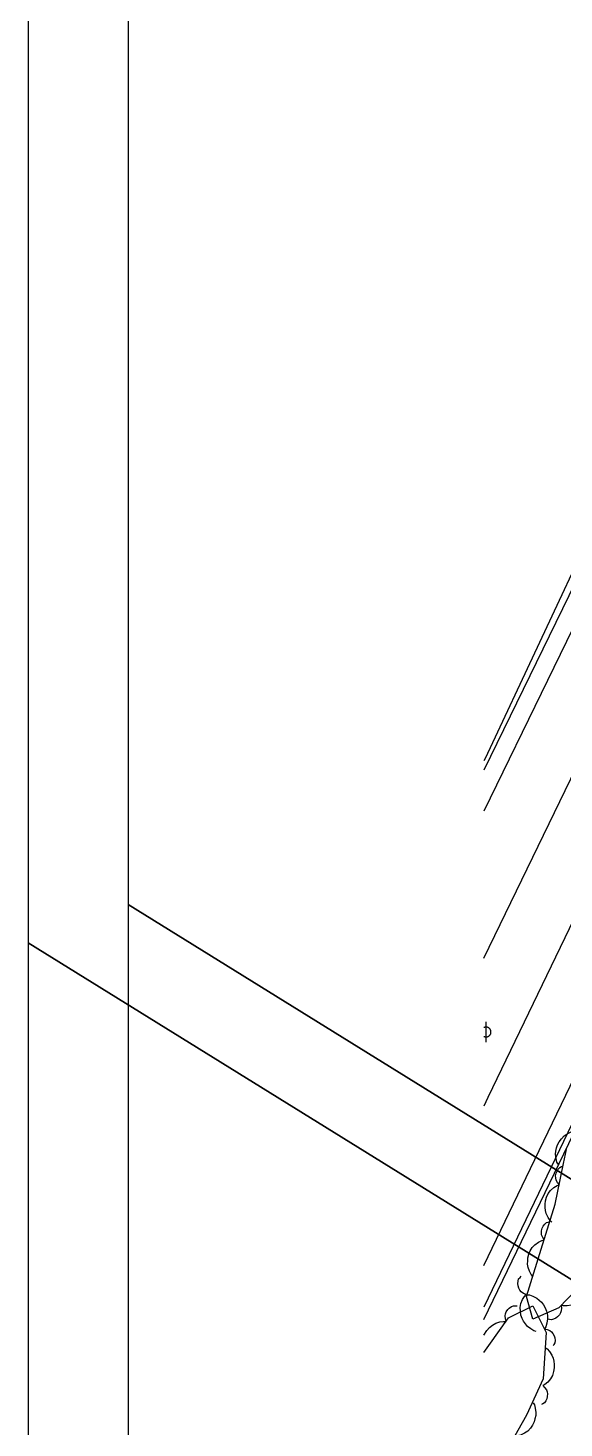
# Model space of a CAD drawing. Extents: x 731154 to 731744, y 4379381 to 4380408.
# Drawn here: x 731154.5 to 731208, y 4379523.5 to 4379663.3 of the extents above; entities that cross this region are included whole.
import ezdxf

# ---------------------------------------------------------------- set-up
doc = ezdxf.new("R2010")
doc.units = 0
doc.layers.get('0').update_dxf_attribs({"linetype": 'CONTINUOUS'})
for name, color, linetype in [('1', 7, 'CONTINUOUS'), ('37', 7, 'CONTINUOUS'), ('44', 7, 'CONTINUOUS'), ('53', 7, 'CONTINUOUS'), ('PATTERN_CLASS', 7, 'CONTINUOUS')]:
    doc.layers.add(name, color=color, linetype=linetype)

msp = doc.modelspace()

# ---------------------------------------------------------------- linework, layer by layer
at = {"layer": '1', "color": 0, "linetype": 'CONTINUOUS'}
for points in [[(731307.12, 4379811.57), (731281.95, 4379759.26), (731246.37, 4379685.38), (731211.08, 4379611.96), (731200, 4379589.2)], [(731308.74, 4379810.79), (731283.57, 4379758.48), (731247.99, 4379684.6), (731212.7, 4379611.17), (731200, 4379585.08)], [(731200, 4379570.42), (731220.06, 4379611.77), (731255.09, 4379683.82), (731286.8, 4379750.73), (731315.54, 4379809.61)], [(731320.88, 4379805.88), (731296.63, 4379755.28), (731271.32, 4379703.52), (731235.59, 4379629.52), (731200.4, 4379556.5), (731200, 4379555.66)], [(731200, 4379539.75), (731204.65, 4379549.44), (731213.88, 4379568.62), (731223.71, 4379589), (731234.12, 4379610.61), (731245, 4379633.19), (731256.15, 4379656.21), (731267.04, 4379678.69), (731277.42, 4379700.16), (731288.36, 4379722.82), (731302.52, 4379752.1), (731327.65, 4379803.55)], [(731329.27, 4379802.76), (731304.14, 4379751.32), (731289.98, 4379722.04), (731279.04, 4379699.38), (731268.66, 4379677.92), (731257.77, 4379655.44), (731246.62, 4379632.41), (731235.74, 4379609.83), (731225.33, 4379588.21), (731215.5, 4379567.84), (731206.27, 4379548.67), (731200, 4379535.59)]]:
    msp.add_lwpolyline(points, dxfattribs=at)
at = {"layer": '37', "color": 0, "linetype": 'CONTINUOUS'}
msp.add_line((731200.21, 4379562.05), (731200.21, 4379564.05), dxfattribs=at)
msp.add_lwpolyline([(731200, 4379562.61), (731200.03, 4379562.6), (731200.06, 4379562.59), (731200.09, 4379562.58), (731200.12, 4379562.57), (731200.15, 4379562.57), (731200.18, 4379562.56), (731200.21, 4379562.56), (731200.25, 4379562.56), (731200.28, 4379562.57), (731200.31, 4379562.57), (731200.34, 4379562.58), (731200.37, 4379562.59), (731200.4, 4379562.6), (731200.42, 4379562.61), (731200.45, 4379562.63), (731200.48, 4379562.64), (731200.5, 4379562.66), (731200.53, 4379562.68), (731200.55, 4379562.7), (731200.57, 4379562.72), (731200.59, 4379562.75), (731200.61, 4379562.77), (731200.63, 4379562.8), (731200.64, 4379562.82), (731200.66, 4379562.85), (731200.67, 4379562.88), (731200.68, 4379562.91), (731200.69, 4379562.94), (731200.69, 4379562.97), (731200.7, 4379563), (731200.7, 4379563.03), (731200.7, 4379563.06), (731200.7, 4379563.09), (731200.69, 4379563.12), (731200.69, 4379563.16), (731200.68, 4379563.19), (731200.67, 4379563.21), (731200.66, 4379563.24), (731200.65, 4379563.27), (731200.63, 4379563.3), (731200.62, 4379563.33), (731200.6, 4379563.35), (731200.58, 4379563.37), (731200.56, 4379563.4), (731200.53, 4379563.42), (731200.51, 4379563.44), (731200.48, 4379563.46), (731200.46, 4379563.47), (731200.43, 4379563.49), (731200.4, 4379563.5), (731200.37, 4379563.51), (731200.34, 4379563.52), (731200.31, 4379563.53), (731200.28, 4379563.53), (731200.25, 4379563.54), (731200.22, 4379563.54), (731200.19, 4379563.54), (731200.16, 4379563.54), (731200.13, 4379563.53), (731200.1, 4379563.53), (731200.07, 4379563.52), (731200.04, 4379563.51), (731200.01, 4379563.5), (731200, 4379563.49)], dxfattribs=at)
at = {"layer": '44', "color": 0, "linetype": 'CONTINUOUS'}
for points in [[(731200, 4379534.36), (731317.13, 4379777.02), (731318.51, 4379779.92), (731322.42, 4379787.54), (731324.14, 4379790.75), (731328.81, 4379799.89), (731329.03, 4379800.34), (731329, 4379800.5)], [(731298.33, 4379798.52), (731259.87, 4379714.78), (731258.26, 4379711.42), (731256.86, 4379708.37), (731256.13, 4379706.66), (731252.32, 4379699.61), (731251.03, 4379697.32), (731235.88, 4379667.06), (731235.2, 4379665.64), (731234.35, 4379664.29), (731231.59, 4379658.5), (731226.46, 4379647.01), (731225.06, 4379643.71), (731223.35, 4379640.08), (731221.82, 4379636.65), (731200.11, 4379590.34), (731200, 4379590.12)]]:
    msp.add_lwpolyline(points, dxfattribs=at)
at = {"layer": '53', "color": 0, "linetype": 'CONTINUOUS'}
for points in [[(731207.39, 4379549.87), (731207.28, 4379550.07), (731207.2, 4379550.43), (731207.14, 4379550.85), (731207.17, 4379551.16), (731207.25, 4379551.48), (731207.34, 4379551.78), (731207.5, 4379552.1), (731207.72, 4379552.4), (731207.99, 4379552.68), (731208.31, 4379552.9), (731208.71, 4379553.07), (731209.07, 4379553.15), (731209.32, 4379553.16), (731209.23, 4379553.42), (731209.17, 4379553.7), (731209.2, 4379553.92), (731209.25, 4379554.12), (731209.38, 4379554.34), (731209.53, 4379554.51), (731209.72, 4379554.68), (731209.91, 4379554.79), (731210.11, 4379554.8), (731210.27, 4379554.81)], [(731206.76, 4379544.07), (731206.59, 4379544.23), (731206.39, 4379544.54), (731206.2, 4379544.92), (731206.13, 4379545.23), (731206.11, 4379545.55), (731206.09, 4379545.87), (731206.14, 4379546.21), (731206.25, 4379546.57), (731206.42, 4379546.92), (731206.65, 4379547.23), (731206.98, 4379547.52), (731207.29, 4379547.72), (731207.52, 4379547.8), (731207.35, 4379548.02), (731207.21, 4379548.27), (731207.17, 4379548.49), (731207.15, 4379548.69), (731207.2, 4379548.95), (731207.29, 4379549.16), (731207.41, 4379549.37), (731207.56, 4379549.54), (731207.75, 4379549.61), (731207.89, 4379549.68)], [(731204.86, 4379538.66), (731204.7, 4379538.83), (731204.55, 4379539.17), (731204.4, 4379539.56), (731204.36, 4379539.88), (731204.37, 4379540.2), (731204.38, 4379540.52), (731204.47, 4379540.86), (731204.62, 4379541.2), (731204.82, 4379541.53), (731205.09, 4379541.82), (731205.44, 4379542.07), (731205.77, 4379542.23), (731206.01, 4379542.29), (731205.86, 4379542.53), (731205.75, 4379542.79), (731205.73, 4379543.01), (731205.73, 4379543.22), (731205.81, 4379543.46), (731205.92, 4379543.66), (731206.06, 4379543.87), (731206.23, 4379544.02), (731206.42, 4379544.07), (731206.57, 4379544.12)], [(731205.2, 4379533.16), (731204.98, 4379533.22), (731204.67, 4379533.42), (731204.33, 4379533.67), (731204.13, 4379533.91), (731203.96, 4379534.19), (731203.8, 4379534.47), (731203.69, 4379534.8), (731203.63, 4379535.17), (731203.62, 4379535.56), (731203.69, 4379535.94), (731203.85, 4379536.34), (731204.04, 4379536.66), (731204.21, 4379536.84), (731203.96, 4379536.96), (731203.72, 4379537.12), (731203.59, 4379537.29), (731203.48, 4379537.47), (731203.41, 4379537.72), (731203.39, 4379537.94), (731203.41, 4379538.19), (731203.46, 4379538.41), (731203.6, 4379538.56), (731203.7, 4379538.68)], [(731210.34, 4379538.51), (731210.4, 4379538.29), (731210.4, 4379537.92), (731210.36, 4379537.5), (731210.25, 4379537.2), (731210.1, 4379536.92), (731209.94, 4379536.64), (731209.71, 4379536.37), (731209.43, 4379536.13), (731209.1, 4379535.92), (731208.74, 4379535.79), (731208.31, 4379535.71), (731207.94, 4379535.72), (731207.7, 4379535.77), (731207.72, 4379535.5), (731207.71, 4379535.21), (731207.63, 4379535.01), (731207.53, 4379534.82), (731207.35, 4379534.63), (731207.17, 4379534.5), (731206.95, 4379534.38), (731206.74, 4379534.32), (731206.54, 4379534.36), (731206.38, 4379534.39)], [(731200, 4379532.8), (731200.3, 4379533.26), (731200.54, 4379533.54), (731200.84, 4379533.8), (731201.18, 4379533.99), (731201.59, 4379534.12), (731201.96, 4379534.17), (731202.2, 4379534.16), (731202.14, 4379534.43), (731202.11, 4379534.72), (731202.16, 4379534.93), (731202.22, 4379535.12), (731202.37, 4379535.34), (731202.53, 4379535.49), (731202.74, 4379535.64), (731202.94, 4379535.73), (731203.14, 4379535.73), (731203.3, 4379535.72)], [(731204.3, 4379536.82), (731204.54, 4379536.8), (731204.88, 4379536.68), (731205.26, 4379536.5), (731205.51, 4379536.3), (731205.73, 4379536.07), (731205.94, 4379535.83), (731206.12, 4379535.53), (731206.25, 4379535.18), (731206.35, 4379534.8), (731206.35, 4379534.41), (731206.28, 4379533.98), (731206.16, 4379533.63), (731206.03, 4379533.42), (731206.3, 4379533.36), (731206.57, 4379533.25), (731206.73, 4379533.11), (731206.87, 4379532.96), (731206.99, 4379532.72), (731207.06, 4379532.51), (731207.09, 4379532.26), (731207.08, 4379532.04), (731206.98, 4379531.87), (731206.91, 4379531.73)], [(731206.12, 4379531.56), (731206.31, 4379531.43), (731206.54, 4379531.15), (731206.78, 4379530.8), (731206.89, 4379530.5), (731206.96, 4379530.19), (731207.02, 4379529.87), (731207.02, 4379529.52), (731206.95, 4379529.15), (731206.84, 4379528.78), (731206.64, 4379528.44), (731206.36, 4379528.11), (731206.07, 4379527.88), (731205.86, 4379527.76), (731206.05, 4379527.57), (731206.23, 4379527.34), (731206.3, 4379527.13), (731206.34, 4379526.93), (731206.32, 4379526.67), (731206.27, 4379526.45), (731206.17, 4379526.22), (731206.05, 4379526.04), (731205.87, 4379525.94), (731205.74, 4379525.86)], [(731204.91, 4379526.05), (731205.03, 4379525.85), (731205.11, 4379525.49), (731205.18, 4379525.08), (731205.16, 4379524.76), (731205.08, 4379524.44), (731205, 4379524.13), (731204.85, 4379523.82), (731204.64, 4379523.51), (731204.38, 4379523.22), (731204.06, 4379523), (731203.66, 4379522.82), (731203.3, 4379522.73), (731203.06, 4379522.72), (731203.15, 4379522.46), (731203.21, 4379522.18), (731203.19, 4379521.96), (731203.14, 4379521.76), (731203.02, 4379521.53), (731202.88, 4379521.36), (731202.69, 4379521.19), (731202.5, 4379521.07), (731202.3, 4379521.06), (731202.14, 4379521.04)]]:
    msp.add_lwpolyline(points, dxfattribs=at)
at = {"layer": 'PATTERN_CLASS', "color": 0, "linetype": 'CONTINUOUS'}
for points in [[(731210.03, 4379538.19), (731207.48, 4379535.53), (731204.87, 4379534.38), (731204.25, 4379536.66), (731205.71, 4379541.37), (731207.12, 4379545.86), (731207.94, 4379549.91), (731208.23, 4379551.31)], [(731200, 4379531.05), (731200.49, 4379531.75), (731202.44, 4379534.51), (731204.86, 4379535.73), (731206.22, 4379533.07), (731205.91, 4379528.42), (731204.23, 4379524.82), (731202.66, 4379521.98), (731201.17, 4379519.28), (731200, 4379517.2)]]:
    msp.add_lwpolyline(points, dxfattribs=at)

# ---------------------------------------------------------------- meshes
at = {"color": 0, "linetype": 'CONTINUOUS'}
mesh = msp.add_polyface(dxfattribs=at)
corners = [(731154.5, 4379381), (731154.5, 4379381), (731154.5, 4379571.96), (731462.5, 4379381), (731154.5, 4379746.49), (731744, 4379381), (731154.5, 4380407.5), (731744, 4380042.01), (731744, 4380407.5)]
mesh.append_faces([[corners[k] for k in face] for face in [(0, 1, 3, 2), (2, 3, 5, 4), (4, 5, 7, 6), (6, 7, 8, 8)]], dxfattribs={"vtx0": -1, "vtx2": -1, "color": 0})
mesh = msp.add_polyface(dxfattribs=at)
corners = [(731164.5, 4379391), (731164.5, 4379391), (731164.5, 4379575.76), (731462.5, 4379391), (731164.5, 4379744.09), (731734, 4379391), (731164.5, 4380211), (731734, 4379857.91), (731462.5, 4380211), (731734, 4380042.67), (731734, 4380211)]
mesh.append_faces([[corners[k] for k in face] for face in [(0, 1, 3, 2), (2, 3, 5, 4), (4, 5, 7, 6), (6, 7, 9, 8), (8, 9, 10, 10)]], dxfattribs={"vtx0": -1, "vtx2": -1, "color": 0})

doc.saveas('drawing.dxf')
